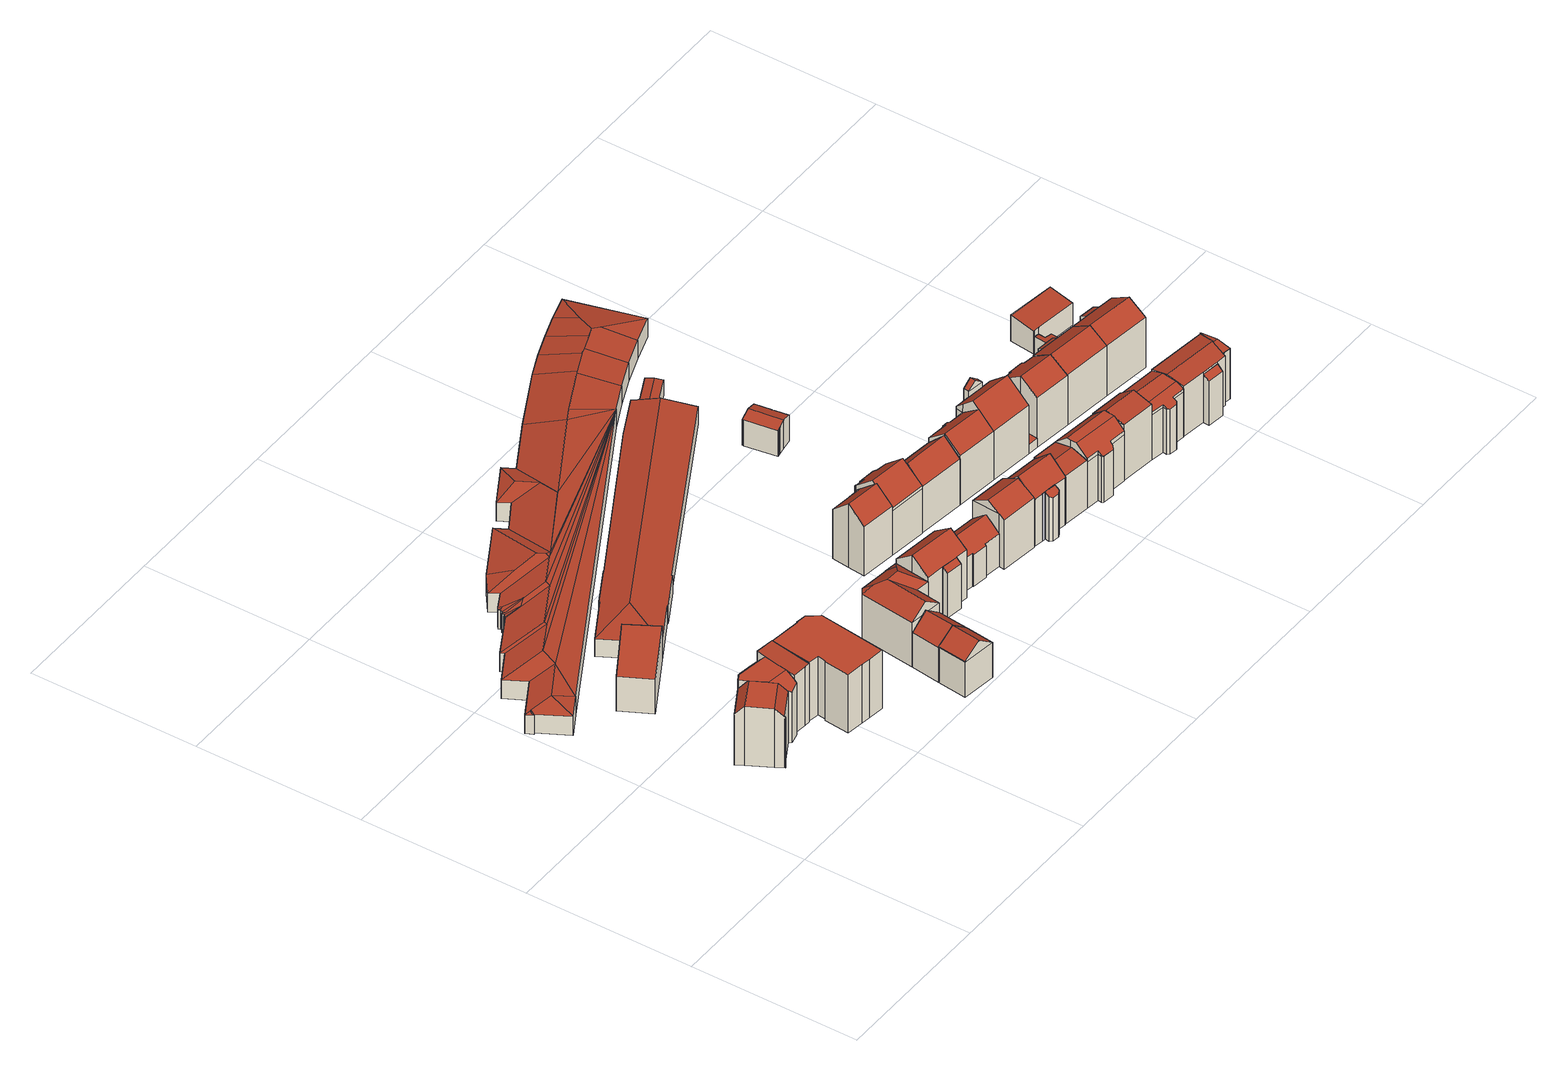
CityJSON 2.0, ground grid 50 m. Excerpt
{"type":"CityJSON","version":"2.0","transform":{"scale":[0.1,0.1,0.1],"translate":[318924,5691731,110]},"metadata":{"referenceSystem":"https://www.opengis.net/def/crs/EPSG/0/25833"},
"CityObjects":{
"building1":{"type":"Building","attributes":{"Gemeindeschluessel":14713000,"Geometrietyp2DReferenz":"3000","function":"31001_9998","roofType":"9999"},"children":["building1-1","building1-2","building1-3"]},
"building1-1":{"type":"BuildingPart","attributes":{"Dachtyp_tdc":"tdcCutGableRoof","Dachneigung":2.01,"QualitaetDacherkennung":81,"Geometrietyp2DReferenz":"3000","roofType":"9999","measuredHeight":19.47},"parents":["building1"],"geometry":[{"type":"MultiSurface","lod":"2","boundaries":[[[0,1,2,3]],[[1,4,5,2]],[[4,6,7,5]],[[6,8,9,7]],[[8,10,11,9]],[[10,12,13,11]],[[12,14,15,13]],[[8,6,4,1,0,16,17]],[[18,19,14,12,10]],[[17,20,21,18,10,8]],[[3,2,5,7,9,11,13,15,22,23,24]],[[22,15,14,19,18]],[[17,25,20]],[[25,24,23,20]],[[22,18,21,20,23]],[[16,25,17]],[[24,25,16,0,3]]],"semantics":{"surfaces":[{"type":"WallSurface"},{"type":"RoofSurface"},{"type":"GroundSurface"},{"type":"ClosureSurface"}],"values":[0,0,0,0,0,0,0,1,1,1,2,3,0,3,3,0,3]}}]},
"building1-2":{"type":"BuildingPart","attributes":{"Dachtyp_tdc":"tdcFreeFormRoof","Dachneigung":1.58,"QualitaetDacherkennung":55,"Geometrietyp2DReferenz":"3000","roofType":"5000","measuredHeight":19.49},"parents":["building1"],"geometry":[{"type":"MultiSurface","lod":"2","boundaries":[[[26,27,28,29]],[[27,30,31,28]],[[30,32,33,31]],[[32,34,35,33]],[[34,36,37,35]],[[36,38,39,37]],[[38,40,41,39]],[[40,42,43,41]],[[44,45,46,47]],[[45,48,49,46]],[[48,50,0,3,49]],[[51,52,53,15,14]],[[52,26,29,53]],[[20,25,16,50,48,45,44,54,55]],[[56,42,40,38,36,34,32,30,27,26,52]],[[55,57,56,52,51,19,18,21,20]],[[29,28,31,33,35,37,39,41,43,58,59,47,46,49,3,24,23,22,15,53]],[[58,43,42,56]],[[55,59,58,56,57]],[[59,55,54,44,47]],[[16,0,50]],[[23,24,25,20]],[[24,3,0,16,25]],[[14,19,51]],[[15,22,18,19,14]],[[22,23,20,21,18]]],"semantics":{"surfaces":[{"type":"WallSurface"},{"type":"RoofSurface"},{"type":"GroundSurface"},{"type":"ClosureSurface"}],"values":[0,0,0,0,0,0,0,0,0,0,0,0,0,1,1,1,2,3,3,3,0,3,3,0,3,3]}}]},
"building1-3":{"type":"BuildingPart","attributes":{"Dachtyp_tdc":"tdcPolyFlatRoof","Dachneigung":2.71,"QualitaetDacherkennung":59,"Geometrietyp2DReferenz":"3000","roofType":"2100","measuredHeight":19.71},"parents":["building1"],"geometry":[{"type":"MultiSurface","lod":"2","boundaries":[[[60,61,62,63]],[[61,64,44,47,62]],[[65,66,67,43,42]],[[66,60,63,67]],[[66,65,57,55,54,64,61,60]],[[63,62,47,59,58,43,67]],[[54,44,64]],[[42,56,57,65]],[[42,43,58,56]],[[58,59,55,57,56]],[[59,47,44,54,55]]],"semantics":{"surfaces":[{"type":"WallSurface"},{"type":"RoofSurface"},{"type":"GroundSurface"},{"type":"ClosureSurface"}],"values":[0,0,0,0,1,2,0,0,3,3,3]}}]},
"building2":{"type":"Building","attributes":{"Gemeindeschluessel":14713000,"Dachneigung":90,"Dachorientierung":0,"MittlereTraufHoehe":121.56,"QualitaetDacherkennung":80,"ObjektHoehe":11.26,"BodenHoehe":110.29,"Geometrietyp2DReferenz":"3000","AbsoluteHoehe":121.56,"Dachflaeche":201.08,"function":"31001_9998","roofType":"1000","measuredHeight":11.26,"storeysAboveGround":4},"geometry":[{"type":"MultiSurface","lod":"2","boundaries":[[[68,69,70,71]],[[69,72,73,70]],[[72,74,75,73]],[[74,68,71,75]],[[74,72,69,68]],[[71,70,73,75]]],"semantics":{"surfaces":[{"type":"WallSurface"},{"type":"RoofSurface"},{"type":"GroundSurface"}],"values":[0,0,0,0,1,2]}}]},
"building3":{"type":"Building","attributes":{"Dachtyp_tdc":"tdcPolyFlatRoof","Gemeindeschluessel":14713000,"Dachneigung":0,"QualitaetDacherkennung":48,"Geometrietyp2DReferenz":"3000","function":"31001_9998","roofType":"1000","measuredHeight":19.11},"geometry":[{"type":"MultiSurface","lod":"2","boundaries":[[[76,77,78,79]],[[77,80,81,78]],[[80,82,83,81]],[[82,84,85,83]],[[84,86,87,85]],[[86,88,89,87]],[[88,90,91,89]],[[90,92,93,91]],[[92,94,95,93]],[[94,96,97,95]],[[96,98,99,97]],[[98,100,101,99]],[[100,76,79,101]],[[100,98,96,94,92,90,88,86,84,82,80,77,76]],[[79,78,81,83,85,87,89,91,93,95,97,99,101]]],"semantics":{"surfaces":[{"type":"WallSurface"},{"type":"RoofSurface"},{"type":"GroundSurface"}],"values":[0,0,0,0,0,0,0,0,0,0,0,0,0,1,2]}}]},
"building4":{"type":"Building","attributes":{"Dachtyp_tdc":"tdcGableRoof","Gemeindeschluessel":14713000,"Dachneigung":38.08,"QualitaetDacherkennung":59,"Geometrietyp2DReferenz":"3000","function":"31001_9998","roofType":"3100","measuredHeight":15.32},"geometry":[{"type":"MultiSurface","lod":"2","boundaries":[[[102,103,104,105]],[[103,106,107,104]],[[106,108,109,107]],[[108,110,111,109]],[[110,102,105,111]],[[112,113,114,115]],[[114,113,108,106,103]],[[102,115,114,103]],[[110,112,115,102]],[[108,113,112,110]],[[105,104,107,109,111]]],"semantics":{"surfaces":[{"type":"WallSurface"},{"type":"RoofSurface"},{"type":"GroundSurface"}],"values":[0,0,0,0,0,1,1,0,0,0,2]}}]},
"building5":{"type":"Building","attributes":{"Dachtyp_tdc":"tdcGableRoof","Gemeindeschluessel":14713000,"Dachneigung":38.2,"QualitaetDacherkennung":79,"Geometrietyp2DReferenz":"3000","function":"31001_9998","roofType":"3100","measuredHeight":15.32},"geometry":[{"type":"MultiSurface","lod":"2","boundaries":[[[116,117,118,105]],[[117,119,120,118]],[[119,103,104,120]],[[103,116,105,104]],[[119,117,121]],[[116,103,122]],[[117,116,122,121]],[[103,119,121,122]],[[105,118,120,104]]],"semantics":{"surfaces":[{"type":"WallSurface"},{"type":"RoofSurface"},{"type":"GroundSurface"}],"values":[0,0,0,0,0,0,1,1,2]}}]},
"building6":{"type":"Building","attributes":{"Dachtyp_tdc":"tdcFreeFormRoof","Gemeindeschluessel":14713000,"Dachneigung":35.9,"QualitaetDacherkennung":62,"Geometrietyp2DReferenz":"3000","function":"31001_9998","roofType":"5000","measuredHeight":18.32},"geometry":[{"type":"MultiSurface","lod":"2","boundaries":[[[123,124,125,118]],[[124,126,127,125]],[[126,128,129,127]],[[128,130,131,129]],[[130,132,133,131]],[[132,134,135,133]],[[134,136,137,135]],[[136,138,139,137]],[[138,140,120,139]],[[140,123,118,120]],[[141,142,140,138]],[[143,144,141,138,136]],[[145,146,147,143,136,134]],[[145,134,132]],[[146,145,132,130]],[[147,146,130,128]],[[148,144,143,147,128,126]],[[148,126,124]],[[142,141,144,148,124,123]],[[142,123,140]],[[118,125,127,129,131,133,135,137,139,120]]],"semantics":{"surfaces":[{"type":"WallSurface"},{"type":"RoofSurface"},{"type":"GroundSurface"}],"values":[0,0,0,0,0,0,0,0,0,0,1,1,1,1,1,1,1,1,1,0,2]}}]},
"building7":{"type":"Building","attributes":{"Gemeindeschluessel":14713000,"Geometrietyp2DReferenz":"3000","function":"31001_9998","roofType":"9999"},"children":["building7-1","building7-2"]},
"building7-1":{"type":"BuildingPart","attributes":{"Dachtyp_tdc":"tdcPolyFlatRoof","Dachneigung":37.32,"QualitaetDacherkennung":72,"Geometrietyp2DReferenz":"3000","roofType":"2100","measuredHeight":15.74},"parents":["building7"],"geometry":[{"type":"MultiSurface","lod":"2","boundaries":[[[149,150,151,152]],[[150,153,154,151]],[[153,155,156,154]],[[155,153,150,149]],[[152,151,154,156]],[[152,156,155,149]]],"semantics":{"surfaces":[{"type":"WallSurface"},{"type":"RoofSurface"},{"type":"GroundSurface"},{"type":"ClosureSurface"}],"values":[0,0,0,1,2,3]}}]},
"building7-2":{"type":"BuildingPart","attributes":{"Dachtyp_tdc":"tdcGableRoof","Dachneigung":37.62,"QualitaetDacherkennung":67,"Geometrietyp2DReferenz":"3000","roofType":"3100","measuredHeight":19.92},"parents":["building7"],"geometry":[{"type":"MultiSurface","lod":"2","boundaries":[[[157,149,152,158]],[[155,159,137,156]],[[159,160,161,137]],[[160,162,135,161]],[[162,163,164,135]],[[163,165,166,164]],[[165,167,168,166]],[[167,169,170,168]],[[169,157,158,170]],[[165,163,162,160]],[[160,159,155,149,157,169,167,165]],[[158,152,156,137,161,135,164,166,168,170]],[[155,156,152,149]]],"semantics":{"surfaces":[{"type":"WallSurface"},{"type":"RoofSurface"},{"type":"GroundSurface"},{"type":"ClosureSurface"}],"values":[0,0,0,0,0,0,0,0,0,1,1,2,3]}}]},
"building8":{"type":"Building","attributes":{"Dachtyp_tdc":"tdcFreeFormRoof","Gemeindeschluessel":14713000,"Dachneigung":13.61,"QualitaetDacherkennung":13,"Geometrietyp2DReferenz":"3000","function":"31001_2000","roofType":"5000","measuredHeight":9.06},"geometry":[{"type":"MultiSurface","lod":"2","boundaries":[[[171,172,173,174]],[[172,175,176,173]],[[175,177,178,176]],[[177,179,180,178]],[[179,181,182,180]],[[181,183,184,182]],[[183,185,186,184]],[[185,187,188,186]],[[187,189,190,188]],[[189,191,192,190]],[[191,193,194,192]],[[193,195,196,194]],[[195,197,198,196]],[[197,199,200,198]],[[199,201,202,200]],[[201,203,204,202]],[[203,205,206,204]],[[205,207,208,206]],[[207,209,210,208]],[[209,211,212,210]],[[211,213,214,212]],[[213,215,216,214]],[[215,217,218,216]],[[217,219,220,218]],[[219,221,222,220]],[[221,223,224,222]],[[223,225,226,224]],[[225,227,228,226]],[[227,229,230,228]],[[229,231,232,230]],[[231,233,234,232]],[[233,235,236,234]],[[235,237,238,236]],[[237,239,240,238]],[[239,241,242,240]],[[241,243,244,242]],[[243,245,246,244]],[[245,171,174,246]],[[247,248,249,245,243]],[[247,243,241]],[[250,248,247,241,239]],[[251,252,250,239,237]],[[253,251,237,235]],[[254,255,256,253,235,233]],[[257,254,233,231]],[[258,259,260,257,231,229]],[[258,229,227]],[[259,258,227,225]],[[261,260,259,225,223]],[[262,263,261,223,221]],[[264,262,221,219]],[[264,219,217]],[[265,263,262,264,217,215]],[[266,267,268,265,215,213]],[[269,266,213,211]],[[269,211,209]],[[270,267,266,269,209,207]],[[271,272,270,207,205]],[[271,205,203]],[[273,272,271,203,201]],[[273,201,199]],[[274,268,267,270,272,273,199,197]],[[275,274,197,195]],[[276,275,195,193]],[[277,276,193,191]],[[278,277,191,189]],[[279,280,281,278,189,187]],[[282,279,187,185]],[[282,185,183]],[[280,279,282,183]],[[281,280,183,181]],[[254,177,255]],[[257,177,254]],[[261,257,260]],[[261,177,257]],[[265,261,263]],[[265,177,261]],[[268,177,265]],[[274,177,268]],[[275,177,274]],[[276,177,275]],[[277,177,276]],[[278,177,277]],[[278,179,177]],[[281,179,278]],[[179,281,181]],[[256,255,177,175]],[[252,251,253,256,175,172]],[[249,248,250,252,172,171]],[[249,171,245]],[[174,173,176,178,180,182,184,186,188,190,192,194,196,198,200,202,204,206,208,210,212,214,216,218,220,222,224,226,228,230,232,234,236,238,240,242,244,246]]],"semantics":{"surfaces":[{"type":"WallSurface"},{"type":"RoofSurface"},{"type":"GroundSurface"}],"values":[0,0,0,0,0,0,0,0,0,0,0,0,0,0,0,0,0,0,0,0,0,0,0,0,0,0,0,0,0,0,0,0,0,0,0,0,0,0,1,1,1,1,1,1,1,1,1,1,1,1,1,1,1,1,1,1,1,1,1,1,1,1,1,1,1,1,1,1,1,1,1,1,1,1,1,1,1,1,1,1,1,1,1,1,1,1,1,1,1,1,2]}}]},
"building9":{"type":"Building","attributes":{"Dachtyp_tdc":"tdcHipAndGableRoof","Gemeindeschluessel":14713000,"Dachneigung":10.65,"QualitaetDacherkennung":55,"Geometrietyp2DReferenz":"3000","function":"31001_2000","roofType":"5000","measuredHeight":7.5},"geometry":[{"type":"MultiSurface","lod":"2","boundaries":[[[283,284,285,286]],[[284,287,288,285]],[[287,289,290,288]],[[289,291,292,290]],[[291,293,294,292]],[[293,295,296,294]],[[295,297,298,296]],[[297,299,300,298]],[[299,301,302,300]],[[301,303,304,302]],[[303,305,306,304]],[[305,307,308,306]],[[307,309,310,308]],[[309,283,286,310]],[[305,303,311]],[[303,301,299,297,295,293,291,311]],[[291,289,287,284,283,309,307,305,311]],[[286,285,288,290,292,294,296,298,300,302,304,306,308,310]]],"semantics":{"surfaces":[{"type":"WallSurface"},{"type":"RoofSurface"},{"type":"GroundSurface"}],"values":[0,0,0,0,0,0,0,0,0,0,0,0,0,0,1,1,1,2]}}]},
"building10":{"type":"Building","attributes":{"Dachtyp_tdc":"tdcGableRoof","Gemeindeschluessel":14713000,"Dachneigung":41.22,"QualitaetDacherkennung":72,"Geometrietyp2DReferenz":"3000","function":"31001_9998","roofType":"3100","measuredHeight":20.65},"geometry":[{"type":"MultiSurface","lod":"2","boundaries":[[[312,313,314,315]],[[313,316,317,314]],[[316,318,319,317]],[[318,320,321,319]],[[320,322,323,321]],[[322,324,325,323]],[[324,326,327,325]],[[326,328,329,327]],[[328,330,331,329]],[[330,312,315,331]],[[326,324,322,320]],[[320,318,316,313,312,330,328,326]],[[315,314,317,319,321,323,325,327,329,331]]],"semantics":{"surfaces":[{"type":"WallSurface"},{"type":"RoofSurface"},{"type":"GroundSurface"}],"values":[0,0,0,0,0,0,0,0,0,0,1,1,2]}}]},
"building11":{"type":"Building","attributes":{"Gemeindeschluessel":14713000,"Dachtyp_tdc":"tdcFreeFormRoof","Dachneigung":41.2,"QualitaetDacherkennung":60,"Geometrietyp2DReferenz":"3000","function":"31001_9998","roofType":"5000","measuredHeight":14.6},"geometry":[{"type":"MultiSurface","lod":"2","boundaries":[[[332,333,334,335]],[[333,336,337,334]],[[336,338,339,337]],[[338,336,333,332,340,341,342,343]],[[341,344,345,342]],[[340,344,341]],[[345,343,342]],[[339,346,347,348,349,335,334,337]],[[338,343,346,339]],[[343,345,347,346]],[[345,344,348,347]],[[344,340,349,348]],[[340,332,335,349]]],"semantics":{"surfaces":[{"type":"WallSurface"},{"type":"RoofSurface"},{"type":"GroundSurface"}],"values":[0,0,0,1,1,0,0,2,0,0,0,0,0]}}]},
"building12":{"type":"Building","attributes":{"Dachtyp_tdc":"tdcFreeFormRoof","Gemeindeschluessel":14713000,"Dachneigung":39.92,"QualitaetDacherkennung":54,"Geometrietyp2DReferenz":"3000","function":"31001_9998","roofType":"5000","measuredHeight":20.92},"geometry":[{"type":"MultiSurface","lod":"2","boundaries":[[[350,351,352,353]],[[351,354,355,352]],[[354,356,357,355]],[[356,358,359,357]],[[358,360,361,359]],[[360,362,363,361]],[[362,364,365,363]],[[364,366,323,365]],[[366,367,319,323]],[[367,368,369,319]],[[368,350,353,369]],[[370,371,372,373]],[[374,375,376,356,377,378,379,380,381,371,370]],[[366,372,371,381,367]],[[367,381,380,368]],[[368,380,379,350]],[[350,379,378,351]],[[351,378,377,354]],[[354,377,356]],[[358,376,375,360]],[[356,376,358]],[[360,375,374,362]],[[362,374,370,373,364]],[[364,373,372,366]],[[353,352,355,357,359,361,363,365,323,319,369]]],"semantics":{"surfaces":[{"type":"WallSurface"},{"type":"RoofSurface"},{"type":"GroundSurface"}],"values":[0,0,0,0,0,0,0,0,0,0,0,1,1,0,0,0,0,0,0,0,0,0,0,0,2]}}]},
"building13":{"type":"Building","attributes":{"Dachtyp_tdc":"tdcFreeFormRoof","Gemeindeschluessel":14713000,"Dachneigung":34.62,"QualitaetDacherkennung":69,"Geometrietyp2DReferenz":"3000","function":"31001_9998","roofType":"5000","measuredHeight":19.65},"geometry":[{"type":"MultiSurface","lod":"2","boundaries":[[[382,383,384,385]],[[383,386,349,384]],[[386,387,348,349]],[[387,388,389,348]],[[388,382,385,389]],[[382,390,391,386,383]],[[390,388,387,391]],[[387,386,391]],[[382,388,390]],[[385,384,349,348,389]]],"semantics":{"surfaces":[{"type":"WallSurface"},{"type":"RoofSurface"},{"type":"GroundSurface"}],"values":[0,0,0,0,0,1,1,0,0,2]}}]},
"building14":{"type":"Building","attributes":{"Dachtyp_tdc":"tdcGableRoof","Gemeindeschluessel":14713000,"Dachneigung":44.87,"QualitaetDacherkennung":64,"Geometrietyp2DReferenz":"3000","function":"31001_9998","roofType":"3100","measuredHeight":19.78},"geometry":[{"type":"MultiSurface","lod":"2","boundaries":[[[392,393,394,395]],[[393,396,397,394]],[[396,398,399,397]],[[398,400,401,399]],[[400,402,403,401]],[[402,404,405,403]],[[404,406,407,405]],[[406,392,395,407]],[[402,400,398,396]],[[396,393,392,406,404,402]],[[395,394,397,399,401,403,405,407]]],"semantics":{"surfaces":[{"type":"WallSurface"},{"type":"RoofSurface"},{"type":"GroundSurface"}],"values":[0,0,0,0,0,0,0,0,1,1,2]}}]},
"building15":{"type":"Building","attributes":{"Gemeindeschluessel":14713000,"Geometrietyp2DReferenz":"3000","function":"31001_9998","roofType":"9999"},"children":["building15-1","building15-2"]},
"building15-1":{"type":"BuildingPart","attributes":{"Dachtyp_tdc":"tdcGableRoof","Dachneigung":42.78,"QualitaetDacherkennung":64,"Geometrietyp2DReferenz":"3000","roofType":"3100","measuredHeight":20.24},"parents":["building15"],"geometry":[{"type":"MultiSurface","lod":"2","boundaries":[[[408,409,410]],[[411,412,413,414]],[[412,415,416,413]],[[415,417,418,416]],[[417,419,420,418]],[[419,421,422,420]],[[421,423,424,422]],[[423,425,426,424]],[[425,427,428,426]],[[427,408,410,428]],[[423,421,419,417]],[[417,415,412,411,409,408,427,425,423]],[[410,414,413,416,418,420,422,424,426,428]],[[411,414,410,409]]],"semantics":{"surfaces":[{"type":"WallSurface"},{"type":"RoofSurface"},{"type":"GroundSurface"},{"type":"ClosureSurface"}],"values":[0,0,0,0,0,0,0,0,0,0,1,1,2,3]}}]},
"building15-2":{"type":"BuildingPart","attributes":{"Dachtyp_tdc":"tdcPolyFlatRoof","Dachneigung":36.57,"QualitaetDacherkennung":84,"Geometrietyp2DReferenz":"3000","roofType":"2100","measuredHeight":15.6},"parents":["building15"],"geometry":[{"type":"MultiSurface","lod":"2","boundaries":[[[429,430,431,410,409]],[[430,432,433,431]],[[432,434,435,433]],[[434,436,437,435]],[[436,438,439,437]],[[438,440,414,439]],[[440,411,414]],[[440,438,436,434,432,430,429]],[[410,431,433,435,437,439,414]],[[429,409,411,440]],[[409,410,414,411]]],"semantics":{"surfaces":[{"type":"WallSurface"},{"type":"RoofSurface"},{"type":"GroundSurface"},{"type":"ClosureSurface"}],"values":[0,0,0,0,0,0,0,1,2,0,3]}}]},
"building16":{"type":"Building","attributes":{"Dachtyp_tdc":"tdcGableRoof","Gemeindeschluessel":14713000,"Dachneigung":14.48,"QualitaetDacherkennung":61,"Geometrietyp2DReferenz":"3000","function":"31001_9998","roofType":"3100","measuredHeight":17.25},"geometry":[{"type":"MultiSurface","lod":"2","boundaries":[[[441,442,426,443]],[[442,444,422,426]],[[444,445,446,422]],[[445,441,443,446]],[[444,442,447]],[[441,445,448]],[[442,441,448,447]],[[445,444,447,448]],[[443,426,422,446]]],"semantics":{"surfaces":[{"type":"WallSurface"},{"type":"RoofSurface"},{"type":"GroundSurface"}],"values":[0,0,0,0,0,0,1,1,2]}}]},
"building17":{"type":"Building","attributes":{"Gemeindeschluessel":14713000,"Geometrietyp2DReferenz":"3000","function":"31001_9998","roofType":"9999"},"children":["building17-1","building17-2"]},
"building17-1":{"type":"BuildingPart","attributes":{"Dachtyp_tdc":"tdcPolyFlatRoof","Dachneigung":0,"QualitaetDacherkennung":58,"Geometrietyp2DReferenz":"3000","roofType":"1000","measuredHeight":4.25},"parents":["building17"],"geometry":[{"type":"MultiSurface","lod":"2","boundaries":[[[449,450,451,452]],[[450,453,454,451]],[[453,455,456,454]],[[455,457,458,456]],[[457,459,460,458]],[[459,457,455,453,450,449]],[[451,454,456,458,460,452]],[[452,460,459,449]]],"semantics":{"surfaces":[{"type":"WallSurface"},{"type":"RoofSurface"},{"type":"GroundSurface"},{"type":"ClosureSurface"}],"values":[0,0,0,0,0,1,2,3]}}]},
"building17-2":{"type":"BuildingPart","attributes":{"Dachtyp_tdc":"tdcGableRoof","Dachneigung":16.8,"QualitaetDacherkennung":87,"Geometrietyp2DReferenz":"3000","roofType":"3100","measuredHeight":9.38},"parents":["building17"],"geometry":[{"type":"MultiSurface","lod":"2","boundaries":[[[461,462,463,464]],[[462,465,466,463]],[[465,467,468,466]],[[467,469,470,468]],[[469,471,452,470]],[[471,449,452]],[[472,473,458,460,459]],[[473,474,475,458]],[[474,476,477,475]],[[476,478,479,477]],[[478,480,481,479]],[[480,482,483,481]],[[482,484,485,483]],[[484,461,464,485]],[[480,478,476,474,473,472,471,469,467]],[[467,465,462,461,484,482,480]],[[464,463,466,468,470,452,460,458,475,477,479,481,483,485]],[[459,449,471,472]],[[459,460,452,449]]],"semantics":{"surfaces":[{"type":"WallSurface"},{"type":"RoofSurface"},{"type":"GroundSurface"},{"type":"ClosureSurface"}],"values":[0,0,0,0,0,0,0,0,0,0,0,0,0,0,1,1,2,0,3]}}]},
"building18":{"type":"Building","attributes":{"Gemeindeschluessel":14713000,"Dachneigung":84.26,"Dachorientierung":-115.8,"MittlereTraufHoehe":115.25,"QualitaetDacherkennung":95,"ObjektHoehe":5.15,"BodenHoehe":110.34,"Geometrietyp2DReferenz":"3000","AbsoluteHoehe":115.49,"Dachflaeche":48.54,"function":"31001_9998","roofType":"3100","measuredHeight":5.15,"storeysAboveGround":2},"geometry":[{"type":"MultiSurface","lod":"2","boundaries":[[[486,487,488,489]],[[487,490,491,488]],[[490,492,493,491]],[[492,486,489,493]],[[490,487,494]],[[486,492,495]],[[487,486,495,494]],[[492,490,494,495]],[[489,488,491,493]]],"semantics":{"surfaces":[{"type":"WallSurface"},{"type":"RoofSurface"},{"type":"GroundSurface"}],"values":[0,0,0,0,0,0,1,1,2]}}]},
"building19":{"type":"Building","attributes":{"Gemeindeschluessel":14713000,"Geometrietyp2DReferenz":"3000","function":"31001_9998","roofType":"9999"},"children":["building19-1","building19-2","building19-3"]},
"building19-1":{"type":"BuildingPart","attributes":{"Dachtyp_tdc":"tdcGableRoof","Dachneigung":39.73,"QualitaetDacherkennung":40,"Geometrietyp2DReferenz":"3000","roofType":"3100","measuredHeight":20.69},"parents":["building19"],"geometry":[{"type":"MultiSurface","lod":"2","boundaries":[[[496,497,498,499,500,501]],[[502,503,504,505,506,507]],[[503,496,501,504]],[[502,497,508]],[[496,503,509]],[[497,496,509,508]],[[503,502,508,509]],[[501,500,505,504]],[[507,498,497,502]],[[506,505,500,499]],[[506,499,498,507]]],"semantics":{"surfaces":[{"type":"WallSurface"},{"type":"RoofSurface"},{"type":"GroundSurface"},{"type":"ClosureSurface"}],"values":[0,0,0,0,0,1,1,2,0,3,3]}}]},
"building19-2":{"type":"BuildingPart","attributes":{"Dachtyp_tdc":"tdcGableRoof","Dachneigung":37.84,"QualitaetDacherkennung":72,"Geometrietyp2DReferenz":"3000","roofType":"3100","measuredHeight":20.32},"parents":["building19"],"geometry":[{"type":"MultiSurface","lod":"2","boundaries":[[[510,511,512,513]],[[511,514,515,512]],[[514,516,517,518,515]],[[519,520,399,521]],[[520,522,523,399]],[[522,524,394,523]],[[524,525,526,394]],[[525,510,513,526]],[[522,520,519,527,528]],[[528,516,514,511,510,525,524,522]],[[513,512,515,518,529,521,399,523,394,526]],[[529,518,517,530]],[[530,517,516,528]],[[529,530,527,519,521]],[[527,530,528]]],"semantics":{"surfaces":[{"type":"WallSurface"},{"type":"RoofSurface"},{"type":"GroundSurface"},{"type":"ClosureSurface"}],"values":[0,0,0,0,0,0,0,0,1,1,2,3,3,3,3]}}]},
"building19-3":{"type":"BuildingPart","attributes":{"Dachtyp_tdc":"tdcGableRoof","Dachneigung":40.23,"QualitaetDacherkennung":73,"Geometrietyp2DReferenz":"3000","roofType":"3100","measuredHeight":21.89},"parents":["building19"],"geometry":[{"type":"MultiSurface","lod":"2","boundaries":[[[517,531,532,518]],[[531,506,505,532]],[[499,533,534,500]],[[533,535,536,534]],[[535,537,538,536]],[[537,539,540,538]],[[539,541,519,521,540]],[[539,542,543,541]],[[507,544,545,543,542,546,547,548,498]],[[499,498,548,533]],[[533,548,547,535]],[[535,547,546,537]],[[537,546,542,539]],[[517,516,545,544,531]],[[531,544,507,506]],[[521,529,518,532,505,500,534,536,538,540]],[[527,519,541]],[[518,529,530,517]],[[529,521,519,527,530]],[[500,505,506,499]],[[506,507,498,499]],[[543,545,516,528,527,541]],[[528,516,517,530]],[[528,530,527]]],"semantics":{"surfaces":[{"type":"WallSurface"},{"type":"RoofSurface"},{"type":"GroundSurface"},{"type":"ClosureSurface"}],"values":[0,0,0,0,0,0,0,1,1,0,0,0,0,0,0,2,0,3,3,3,3,0,3,3]}}]},
"building20":{"type":"Building","attributes":{"Dachtyp_tdc":"tdcFreeFormRoof","Gemeindeschluessel":14713000,"Dachneigung":41.83,"QualitaetDacherkennung":70,"Geometrietyp2DReferenz":"3000","function":"31001_9998","roofType":"5000","measuredHeight":19.44},"geometry":[{"type":"MultiSurface","lod":"2","boundaries":[[[549,550,551,552]],[[550,553,554,551]],[[553,555,443,554]],[[555,556,557,443]],[[556,558,446,557]],[[558,559,560,446]],[[559,561,562,560]],[[561,563,564,562]],[[563,565,566,564]],[[565,567,568,566]],[[567,549,552,568]],[[569,570,571,572]],[[573,574,575,576,577,578,579,580,581,567]],[[572,571,582,577,576]],[[555,578,577,582,556]],[[556,582,571,570,558]],[[567,581,549]],[[549,581,580,550]],[[550,580,579,553]],[[553,579,578,555]],[[561,575,574,563]],[[559,569,572,576,575,561]],[[563,574,573,565]],[[565,573,567]],[[558,570,569,559]],[[552,551,554,443,557,446,560,562,564,566,568]]],"semantics":{"surfaces":[{"type":"WallSurface"},{"type":"RoofSurface"},{"type":"GroundSurface"}],"values":[0,0,0,0,0,0,0,0,0,0,0,1,1,1,0,0,0,0,0,0,0,0,0,0,0,2]}}]},
"building21":{"type":"Building","attributes":{"Dachtyp_tdc":"tdcPolyFlatRoof","Gemeindeschluessel":14713000,"Dachneigung":0,"QualitaetDacherkennung":0,"Geometrietyp2DReferenz":"3000","BezugspunktDach":"2000","function":"31001_9998","measuredHeight":3},"geometry":[{"type":"MultiSurface","lod":"2","boundaries":[[[583,584,585,586,587]],[[587,586,588,589]],[[586,585,540,588]],[[585,584,538,540]],[[584,583,536,538]],[[583,587,589,536]],[[589,588,540,538,536]]],"semantics":{"surfaces":[{"type":"RoofSurface"},{"type":"WallSurface"},{"type":"GroundSurface"}],"values":[0,1,1,1,1,1,2]}}]},
"building22":{"type":"Building","attributes":{"Dachtyp_tdc":"tdcGableRoof","Gemeindeschluessel":14713000,"Dachneigung":13.44,"QualitaetDacherkennung":40,"Geometrietyp2DReferenz":"3000","function":"31001_9998","roofType":"3100","measuredHeight":19.76},"geometry":[{"type":"MultiSurface","lod":"2","boundaries":[[[590,591,592,593]],[[591,594,595,592]],[[594,596,597,595]],[[596,590,593,597]],[[594,591,598]],[[590,596,599]],[[591,590,599,598]],[[596,594,598,599]],[[593,592,595,597]]],"semantics":{"surfaces":[{"type":"WallSurface"},{"type":"RoofSurface"},{"type":"GroundSurface"}],"values":[0,0,0,0,0,0,1,1,2]}}]},
"building23":{"type":"Building","attributes":{"Dachtyp_tdc":"tdcGableRoof","Gemeindeschluessel":14713000,"Dachneigung":34.18,"QualitaetDacherkennung":73,"Geometrietyp2DReferenz":"3000","function":"31001_9998","roofType":"3100","measuredHeight":20.1},"geometry":[{"type":"MultiSurface","lod":"2","boundaries":[[[600,601,602,603]],[[601,604,605,602]],[[604,606,607,605]],[[606,608,609,607]],[[608,610,611,609]],[[610,612,588,611]],[[612,613,614,588]],[[613,615,589,614]],[[615,616,617,589]],[[616,600,603,617]],[[613,612,610,608]],[[608,606,604,601,600,616,615,613]],[[603,602,605,607,609,611,588,614,589,617]]],"semantics":{"surfaces":[{"type":"WallSurface"},{"type":"RoofSurface"},{"type":"GroundSurface"}],"values":[0,0,0,0,0,0,0,0,0,0,1,1,2]}}]},
"building24":{"type":"Building","attributes":{"Dachtyp_tdc":"tdcFreeFormRoof","Gemeindeschluessel":14713000,"Dachneigung":2.6,"QualitaetDacherkennung":64,"Geometrietyp2DReferenz":"3000","function":"31001_9998","roofType":"5000","measuredHeight":17.02},"geometry":[{"type":"MultiSurface","lod":"2","boundaries":[[[618,619,620,595]],[[619,621,622,620]],[[621,623,592,622]],[[623,624,625,592]],[[624,626,627,625]],[[626,628,629,627]],[[628,630,631,629]],[[630,632,633,631]],[[632,634,635,633]],[[634,636,637,635]],[[636,638,639,637]],[[638,640,641,639]],[[640,642,643,641]],[[642,644,645,643]],[[644,618,595,645]],[[646,647,648,649]],[[650,651,652,653,654,655,656,657,640,638]],[[658,646,649,654,653]],[[628,658,653,630]],[[626,646,658,628]],[[640,657,642]],[[642,657,656,644]],[[644,656,655,618]],[[618,655,654,619]],[[619,654,649,621]],[[630,653,652,632]],[[632,652,651,634]],[[634,651,650,636]],[[636,650,638]],[[621,649,648,623]],[[623,648,647,624]],[[624,647,646,626]],[[595,620,622,592,625,627,629,631,633,635,637,639,641,643,645]]],"semantics":{"surfaces":[{"type":"WallSurface"},{"type":"RoofSurface"},{"type":"GroundSurface"}],"values":[0,0,0,0,0,0,0,0,0,0,0,0,0,0,0,1,1,1,0,0,0,0,0,0,0,0,0,0,0,0,0,0,2]}}]},
"building25":{"type":"Building","attributes":{"Gemeindeschluessel":14713000,"Geometrietyp2DReferenz":"3000","function":"31001_9998","roofType":"9999"},"children":["building25-1","building25-2"]},
"building25-1":{"type":"BuildingPart","attributes":{"Dachtyp_tdc":"tdcGableRoof","Dachneigung":31.67,"QualitaetDacherkennung":79,"Geometrietyp2DReferenz":"3000","roofType":"3100","measuredHeight":20.02},"parents":["building25"],"geometry":[{"type":"MultiSurface","lod":"2","boundaries":[[[659,660,661,662]],[[660,663,664,661]],[[663,665,666,664]],[[665,667,668,666]],[[667,669,670,668]],[[669,667,671,672,660,659]],[[663,672,671,665]],[[665,671,667]],[[660,672,663]],[[662,661,664,666,668,670]],[[662,670,669,659]]],"semantics":{"surfaces":[{"type":"WallSurface"},{"type":"RoofSurface"},{"type":"GroundSurface"},{"type":"ClosureSurface"}],"values":[0,0,0,0,0,1,1,0,0,2,3]}}]},
"building25-2":{"type":"BuildingPart","attributes":{"Dachtyp_tdc":"tdcPolyFlatRoof","Dachneigung":30.22,"QualitaetDacherkennung":41,"Geometrietyp2DReferenz":"3000","roofType":"2100","measuredHeight":16.42},"parents":["building25"],"geometry":[{"type":"MultiSurface","lod":"2","boundaries":[[[673,659,662,674]],[[675,676,670,669]],[[675,673,674,676]],[[675,669,659,673]],[[674,662,670,676]],[[669,670,662,659]]],"semantics":{"surfaces":[{"type":"WallSurface"},{"type":"RoofSurface"},{"type":"GroundSurface"},{"type":"ClosureSurface"}],"values":[0,0,0,1,2,3]}}]},
"building26":{"type":"Building","attributes":{"Gemeindeschluessel":14713000,"Geometrietyp2DReferenz":"3000","function":"31001_9998","roofType":"9999"},"children":["building26-1","building26-2","building26-3"]},
"building26-1":{"type":"BuildingPart","attributes":{"Dachtyp_tdc":"tdcGableRoof","Dachneigung":11.7,"QualitaetDacherkennung":69,"Geometrietyp2DReferenz":"3000","roofType":"3100","measuredHeight":17.37},"parents":["building26"],"geometry":[{"type":"MultiSurface","lod":"2","boundaries":[[[677,678,679,680]],[[678,681,682,679]],[[681,683,684,682]],[[685,677,680,686,687]],[[685,688,689,690,691,692,677]],[[692,691,693,694,695]],[[678,695,694,681]],[[677,692,695,678]],[[681,694,693,696,683]],[[680,679,682,684,697,686]],[[687,698,685]],[[686,697,699,698,687]],[[697,684,683,699]],[[696,693,691,690]],[[698,688,685]],[[699,689,688,698]],[[683,696,690,689,699]]],"semantics":{"surfaces":[{"type":"WallSurface"},{"type":"RoofSurface"},{"type":"GroundSurface"},{"type":"ClosureSurface"}],"values":[0,0,0,0,1,1,0,0,0,2,0,3,3,0,0,3,3]}}]},
"building26-2":{"type":"BuildingPart","attributes":{"Dachtyp_tdc":"tdcGableRoof","Dachneigung":14.1,"QualitaetDacherkennung":65,"Geometrietyp2DReferenz":"3000","roofType":"3100","measuredHeight":17.39},"parents":["building26"],"geometry":[{"type":"MultiSurface","lod":"2","boundaries":[[[700,701,702,703,704]],[[705,706,707,708,709]],[[706,710,711,707]],[[710,712,713,711]],[[712,687,686,713]],[[696,714,715,684,683]],[[714,700,704,715]],[[716,688,698,687,712,710]],[[710,706,705,717,701,700,714,696,690,716]],[[704,703,718,708,707,711,713,686,697,684,715]],[[717,719,702,701]],[[719,718,703,702]],[[705,709,719,717]],[[709,708,718,719]],[[689,688,716]],[[697,686,687,698,699]],[[699,698,688,689]],[[690,689,716]],[[697,699,683,684]],[[696,683,699,689,690]]],"semantics":{"surfaces":[{"type":"WallSurface"},{"type":"RoofSurface"},{"type":"GroundSurface"},{"type":"ClosureSurface"}],"values":[0,0,0,0,0,0,0,1,1,2,0,3,0,3,0,3,3,0,3,3]}}]},
"building26-3":{"type":"BuildingPart","attributes":{"Dachtyp_tdc":"tdcPolyFlatRoof","Dachneigung":35.2,"QualitaetDacherkennung":60,"Geometrietyp2DReferenz":"3000","roofType":"2100","measuredHeight":15.73},"parents":["building26"],"geometry":[{"type":"MultiSurface","lod":"2","boundaries":[[[702,720,721,703]],[[720,722,723,721]],[[722,709,708,723]],[[719,709,722,720,702]],[[703,721,723,708,718]],[[718,708,709,719]],[[703,718,719,702]]],"semantics":{"surfaces":[{"type":"WallSurface"},{"type":"RoofSurface"},{"type":"GroundSurface"},{"type":"ClosureSurface"}],"values":[0,0,0,1,2,3,3]}}]},
"building27":{"type":"Building","attributes":{"Gemeindeschluessel":14713000,"Geometrietyp2DReferenz":"3000","function":"31001_9998","roofType":"9999"},"children":["building27-1","building27-2"]},
"building27-1":{"type":"BuildingPart","attributes":{"Dachtyp_tdc":"tdcGableRoof","Dachneigung":32.51,"QualitaetDacherkennung":72,"Geometrietyp2DReferenz":"3000","roofType":"3100","measuredHeight":19.98},"parents":["building27"],"geometry":[{"type":"MultiSurface","lod":"2","boundaries":[[[724,660,661,725]],[[660,726,727,661]],[[728,729,730,731]],[[729,732,733,730]],[[732,734,735,733]],[[734,663,664,735]],[[663,724,725,664]],[[732,729,728,736,726,660,724]],[[724,663,734,732]],[[725,661,727,737,731,730,733,735,664]],[[737,727,726,736]],[[731,737,736,728]]],"semantics":{"surfaces":[{"type":"WallSurface"},{"type":"RoofSurface"},{"type":"GroundSurface"},{"type":"ClosureSurface"}],"values":[0,0,0,0,0,0,0,1,1,2,3,3]}}]},
"building27-2":{"type":"BuildingPart","attributes":{"Dachtyp_tdc":"tdcPolyFlatRoof","Dachneigung":30.68,"QualitaetDacherkennung":43,"Geometrietyp2DReferenz":"3000","roofType":"2100","measuredHeight":16.36},"parents":["building27"],"geometry":[{"type":"MultiSurface","lod":"2","boundaries":[[[738,739,740,727,726]],[[739,741,742,740]],[[741,728,731,742]],[[728,741,739,738,736]],[[737,727,740,742,731]],[[738,726,736]],[[726,727,737,736]],[[736,737,731,728]]],"semantics":{"surfaces":[{"type":"WallSurface"},{"type":"RoofSurface"},{"type":"GroundSurface"},{"type":"ClosureSurface"}],"values":[0,0,0,1,2,0,3,3]}}]},
"building28":{"type":"Building","attributes":{"Dachtyp_tdc":"tdcPolyFlatRoof","Gemeindeschluessel":14713000,"Dachneigung":8.81,"QualitaetDacherkennung":59,"Geometrietyp2DReferenz":"3000","function":"31001_9998","roofType":"2100","measuredHeight":5.54},"geometry":[{"type":"MultiSurface","lod":"2","boundaries":[[[743,744,745,746]],[[744,747,748,745]],[[747,749,750,748]],[[749,751,752,750]],[[751,753,754,752]],[[753,743,746,754]],[[753,751,749,747,744,743]],[[746,745,748,750,752,754]]],"semantics":{"surfaces":[{"type":"WallSurface"},{"type":"RoofSurface"},{"type":"GroundSurface"}],"values":[0,0,0,0,0,0,1,2]}}]},
"building29":{"type":"Building","attributes":{"Dachtyp_tdc":"tdcPolyFlatRoof","Gemeindeschluessel":14713000,"Dachneigung":8.63,"QualitaetDacherkennung":60,"Geometrietyp2DReferenz":"3000","function":"31001_9998","roofType":"2100","measuredHeight":8.41},"geometry":[{"type":"MultiSurface","lod":"2","boundaries":[[[755,756,757,758]],[[756,759,760,757]],[[759,761,762,760]],[[761,763,764,762]],[[763,765,766,764]],[[765,755,758,766]],[[765,763,761,759,756,755]],[[758,757,760,762,764,766]]],"semantics":{"surfaces":[{"type":"WallSurface"},{"type":"RoofSurface"},{"type":"GroundSurface"}],"values":[0,0,0,0,0,0,1,2]}}]}
},
"vertices":[
[341,283,177],[259,238,178],[259,238,11],[341,283,11],[260,235,174],[260,235,11],[256,233,175],[256,233,11],[243,257,203],[243,257,11],[206,323,205],[206,323,11],[193,345,177],[193,345,11],[280,394,177],[280,394,11],[339,288,182],[329,305,203],[293,371,205],[292,372,205],[317,327,203],[316,330,204],[293,371,11],[317,327,11],[329,305,11],[329,305,191],
[304,407,200],[303,409,198],[303,409,11],[304,407,11],[323,421,181],[323,421,11],[324,419,183],[324,419,11],[334,424,175],[334,424,11],[334,426,173],[334,426,11],[366,422,173],[366,422,11],[366,420,175],[366,420,11],[397,416,174],[397,416,11],[378,290,187],[377,282,182],[377,282,11],[378,290,11],[346,275,175],[346,275,11],[341,283,180],[280,394,205],[297,403,205],[297,403,11],[382,317,203],[382,318,203],[393,389,205],[387,348,204],[393,389,11],[382,318,11],
[436,285,202],[420,286,202],[420,286,11],[436,285,11],[378,290,202],[397,416,208],[452,409,208],[452,409,11],
[380,815,116],[431,727,116],[431,727,3],[380,815,3],[252,626,116],[252,626,3],[207,712,116],[207,712,3],
[529,168,206],[504,171,206],[504,171,15],[529,168,15],[452,178,206],[452,178,15],[460,253,206],[460,253,15],[464,256,206],[464,256,15],[467,280,206],[467,280,15],[436,285,206],[436,285,15],[452,409,206],[452,409,15],[546,397,206],[546,397,15],[547,399,206],[547,399,15],[578,395,206],[578,395,15],[604,362,206],[604,362,15],[578,162,206],[578,162,15],
[740,101,130],[842,89,130],[842,89,16],[740,101,16],[842,86,130],[842,86,16],[832,2,130],[832,2,16],[730,14,130],[730,14,16],[730,14,134],[782,8,169],[792,95,169],[740,101,134],
[740,101,129],[751,189,129],[751,189,16],[853,177,130],[853,177,16],[802,183,170],[792,95,170],
[751,189,161],[771,354,161],[771,354,16],[789,367,161],[789,367,16],[878,357,161],[878,357,16],[878,358,161],[878,358,16],[918,353,161],[918,353,16],[917,352,161],[917,352,16],[904,246,161],[904,246,16],[862,251,161],[862,251,16],[853,177,161],[818,309,198],[802,183,198],[858,306,199],[820,310,199],[916,352,162],[893,334,177],[893,333,177],[797,339,181],
[1009,232,174],[1007,216,161],[1007,216,16],[1009,232,16],[957,223,162],[957,223,16],[959,239,174],[959,239,16],
[1009,233,174],[1009,233,16],[904,246,174],[911,299,216],[911,299,16],[917,352,175],[1061,334,175],[1061,334,16],[1054,281,216],[1054,281,16],[1050,246,188],[1050,246,16],[1047,227,174],[1047,227,16],
[1355,1435,63],[1271,1404,63],[1271,1404,2],[1355,1435,2],[1188,1369,63],[1188,1369,2],[1107,1329,63],[1107,1329,2],[137,787,63],[137,787,2],[69,748,63],[69,748,2],[21,834,63],[21,834,2],[17,831,63],[17,831,2],[6,851,63],[6,851,2],[118,915,63],[118,915,2],[84,976,63],[84,976,2],[174,1027,63],[174,1027,2],[168,1038,63],[168,1038,2],[286,1103,63],[286,1103,2],[285,1106,63],[285,1106,2],[296,1112,63],[296,1112,2],[295,1119,63],[295,1119,2],[300,1121,63],[300,1121,2],[303,1124,63],[303,1124,2],[304,1130,63],[304,1130,2],[301,1135,63],[301,1135,2],[310,1142,63],[310,1142,2],[357,1167,63],[357,1167,2],[340,1193,63],[340,1193,2],[398,1237,63],[398,1237,2],[554,1325,63],[554,1325,2],[574,1290,63],[574,1290,2],[660,1341,63],[660,1341,2],[641,1374,63],[641,1374,2],[758,1440,63],[758,1440,2],[777,1406,63],[777,1406,2],[925,1489,63],[925,1489,2],[1099,1579,63],[1099,1579,2],[1168,1609,63],[1168,1609,2],[1237,1635,63],[1237,1635,2],[1308,1660,63],[1308,1660,2],[1380,1681,63],[1380,1681,2],[1440,1462,63],[1440,1462,2],[1330,1591,80],[1302,1537,90],[1324,1526,86],[1276,1528,90],[1210,1503,91],[1228,1510,90],[1147,1476,90],[979,1390,90],[1012,1408,90],[1140,1472,90],[735,1252,90],[720,1372,79],[751,1316,79],[734,1253,90],[534,1137,90],[509,1160,92],[520,1141,92],[437,1177,80],[517,1128,90],[317,1131,66],[364,1099,78],[433,1081,90],[314,1132,65],[363,1099,78],[305,1113,65],[358,1099,77],[338,1092,72],[429,1066,87],[306,998,87],[304,990,86],[214,940,86],[200,892,77],[23,847,66],[28,849,66],[92,831,77],[19,839,64],
[575,1004,60],[575,1003,60],[575,1003,4],[575,1004,4],[1041,1264,60],[1041,1264,4],[1158,1321,61],[1158,1321,4],[1191,1253,78],[1191,1253,4],[1233,1168,61],[1233,1168,4],[659,854,61],[659,854,4],[660,852,61],[660,852,4],[556,795,61],[556,795,4],[555,797,61],[555,797,4],[431,727,61],[431,727,4],[348,874,61],[348,874,4],[473,945,61],[473,945,4],[472,947,60],[472,947,4],[496,870,78],
[1050,584,175],[1085,580,175],[1085,580,16],[1050,584,16],[1088,595,162],[1088,595,16],[1093,594,162],[1093,594,16],[1084,525,223],[1084,525,16],[1077,473,178],[1077,473,16],[972,486,178],[972,486,16],[978,538,223],[978,538,16],[984,590,177],[984,590,16],[1045,583,177],[1045,583,16],
[1139,235,125],[1138,231,121],[1138,231,18],[1139,235,18],[1091,237,122],[1091,237,18],[1091,240,125],[1091,240,18],[1191,228,125],[1197,272,164],[1055,290,164],[1050,246,125],[1202,316,125],[1061,334,126],[1050,246,18],[1061,334,18],[1202,316,18],[1191,228,18],
[1098,598,161],[1098,594,161],[1098,594,16],[1098,598,16],[1124,590,161],[1124,590,16],[1126,606,161],[1126,606,16],[1177,599,161],[1177,599,16],[1175,585,161],[1175,585,16],[1205,581,161],[1205,581,16],[1190,460,161],[1190,460,16],[1077,473,161],[1093,594,161],[1093,598,161],[1093,598,16],[1198,525,225],[1086,539,225],[1077,473,170],[1190,460,171],[1205,581,175],[1175,585,175],[1177,599,162],[1124,590,176],[1098,594,176],[1098,598,172],[1093,598,173],[1093,594,176],
[1302,198,179],[1189,212,179],[1189,212,18],[1302,198,18],[1191,228,190],[1202,316,184],[1315,302,184],[1315,302,18],[1308,250,215],[1196,264,215],
[1209,562,164],[1344,546,164],[1344,546,18],[1209,562,18],[1338,495,216],[1338,495,18],[1332,443,168],[1332,443,18],[1190,460,168],[1190,460,18],[1197,511,216],[1197,511,18],[1205,581,146],[1205,581,18],[1212,580,146],[1212,580,18],
[1379,188,173],[1379,188,172],[1379,188,19],[1331,194,172],[1306,197,172],[1306,197,19],[1331,194,19],[1302,198,172],[1302,198,19],[1308,250,221],[1308,250,19],[1315,302,172],[1315,302,19],[1433,288,172],[1433,288,19],[1426,235,221],[1426,235,19],[1420,183,172],[1420,183,19],[1416,183,172],[1416,183,19],
[1379,188,174],[1378,175,164],[1378,175,19],[1369,169,159],[1369,169,19],[1347,172,160],[1347,172,19],[1341,179,165],[1341,179,19],[1343,192,174],[1343,192,19],[1331,194,175],
[1499,173,176],[1420,183,176],[1499,173,19],[1433,288,177],[1512,278,177],[1512,278,19],[1426,233,191],[1505,223,191],
[1289,1036,52],[1309,1039,52],[1309,1039,9],[1289,1036,9],[1316,991,52],[1316,991,9],[1306,990,52],[1306,990,9],[1297,988,52],[1297,988,9],[1296,988,52],[1296,988,9],
[1238,929,93],[1223,1023,93],[1223,1023,9],[1238,929,9],[1223,1028,93],[1223,1028,9],[1256,1033,103],[1256,1033,9],[1289,1038,93],[1289,1038,9],[1289,1036,93],[1296,988,93],[1297,988,92],[1298,981,92],[1298,981,9],[1303,945,93],[1303,945,9],[1303,940,93],[1303,940,9],[1271,935,103],[1271,935,9],[1249,931,96],[1249,931,9],[1244,930,95],[1244,930,9],
[1167,1303,52],[1257,1346,52],[1257,1346,3],[1167,1303,3],[1278,1303,52],[1278,1303,3],[1188,1259,52],[1188,1259,3],[1268,1325,55],[1178,1281,55],
[1577,559,203],[1575,542,203],[1575,542,186],[1575,542,178],[1575,542,18],[1577,559,18],[1524,548,204],[1526,565,204],[1526,565,18],[1524,548,18],[1524,548,178],[1524,548,186],[1549,545,225],[1551,562,225],
[1409,549,171],[1427,547,171],[1427,547,18],[1409,549,18],[1426,537,179],[1426,537,18],[1473,531,179],[1473,531,178],[1473,531,18],[1458,428,177],[1332,443,178],[1458,428,18],[1338,494,221],[1338,494,18],[1344,546,180],[1408,539,180],[1408,539,18],[1458,429,178],[1465,478,221],[1465,478,18],[1465,478,178],
[1477,554,178],[1477,554,18],[1605,539,178],[1605,539,18],[1604,525,178],[1604,525,18],[1602,508,178],[1602,508,18],[1590,412,178],[1590,412,18],[1458,428,178],[1598,481,237],[1468,496,237],[1477,554,186],[1473,531,206],[1602,508,213],[1604,525,198],[1605,539,186],
[1541,152,169],[1538,156,169],[1538,156,19],[1541,152,19],[1540,168,169],[1540,168,19],[1499,173,169],[1506,227,169],[1506,227,19],[1512,278,169],[1651,260,169],[1651,260,19],[1639,156,169],[1639,156,19],[1585,162,169],[1585,162,19],[1584,153,169],[1584,153,19],[1577,147,169],[1577,147,19],[1651,260,178],[1512,278,178],[1507,239,213],[1647,222,213],[1584,153,175],[1585,162,183],[1639,156,183],[1643,189,214],[1503,207,214],[1499,173,183],[1540,168,183],[1538,156,173],[1541,152,170],[1506,227,213],
[1604,525,48],[1602,508,48],[1590,412,48],[1623,409,48],[1637,522,48],[1623,409,18],[1637,522,18],
[1651,260,181],[1755,248,182],[1755,248,20],[1651,260,20],[1743,144,203],[1743,144,20],[1639,156,203],[1639,156,20],[1750,204,217],[1646,216,217],
[1672,528,173],[1719,522,173],[1719,522,18],[1672,528,18],[1718,512,180],[1718,512,18],[1750,508,180],[1750,508,18],[1743,451,219],[1743,451,18],[1737,395,181],[1737,395,18],[1623,409,181],[1630,464,219],[1630,464,18],[1637,522,180],[1671,520,179],[1671,520,18],
[1743,144,167],[1746,167,167],[1746,167,20],[1751,213,167],[1751,213,20],[1755,248,167],[1874,234,167],[1874,234,20],[1870,199,167],[1870,199,20],[1867,171,167],[1867,171,20],[1865,154,167],[1865,154,20],[1862,130,167],[1862,130,20],[1821,134,167],[1821,134,20],[1820,121,167],[1820,121,20],[1812,116,167],[1812,116,20],[1788,119,167],[1788,119,20],[1782,126,167],[1782,126,20],[1783,138,167],[1783,138,20],[1870,199,190],[1874,234,177],[1755,248,177],[1751,213,190],[1820,121,170],[1821,134,176],[1862,130,176],[1865,154,188],[1746,167,188],[1743,144,176],[1783,138,176],[1782,126,170],[1867,171,188],
[1840,497,183],[1897,490,183],[1897,490,19],[1840,497,19],[1884,377,183],[1884,377,19],[1737,395,183],[1737,395,19],[1750,508,183],[1750,508,19],[1784,504,183],[1784,504,19],[1743,450,219],[1890,432,219],
[1841,512,175],[1841,512,19],[1786,518,175],[1786,518,19],
[2058,211,184],[2047,116,184],[2047,116,21],[2058,211,21],[2026,119,184],[2026,119,21],[2022,119,184],[2022,119,21],[2056,212,184],[2056,212,21],[2056,212,182],[2043,176,191],[2038,162,194],[2037,161,194],[2037,160,194],[2052,158,194],[2022,119,186],[2026,119,186],[2047,116,186],[2022,119,185],[2038,162,21],[2053,204,184],[2038,162,184],
[2019,111,184],[1989,114,184],[1989,114,178],[1989,114,21],[2019,111,21],[1935,120,184],[1862,130,184],[1862,130,21],[1935,120,21],[1935,120,178],[1868,183,195],[1868,183,21],[1874,234,182],[1874,234,21],[2019,112,184],[2019,112,21],[2038,162,195],[1935,121,184],[1935,121,21],[1935,121,178],
[1985,95,164],[1985,95,21],[1934,101,164],[1934,101,21],
[1890,433,219],[1890,433,19],[1948,485,182],[1948,485,19],[1998,478,183],[2043,472,183],[2043,472,19],[1998,478,19],[2037,415,219],[2037,415,19],[2030,359,183],[2030,359,19],[1948,484,183],[1948,484,19],
[1948,485,183],[1951,504,171],[1951,504,19],[2001,498,171],[2001,498,19],
[1905,515,76],[1915,618,76],[1915,618,21],[1905,515,21],[1932,616,74],[1932,616,21],[1930,596,74],[1930,596,21],[1954,593,70],[1954,593,21],[1947,512,70],[1947,512,21],
[1915,618,95],[1912,618,95],[1912,618,22],[1915,618,22],[1921,693,106],[1921,693,22],[2067,674,106],[2067,674,22],[2058,600,95],[2058,600,22],[1932,616,95],[1932,616,22]
]}
